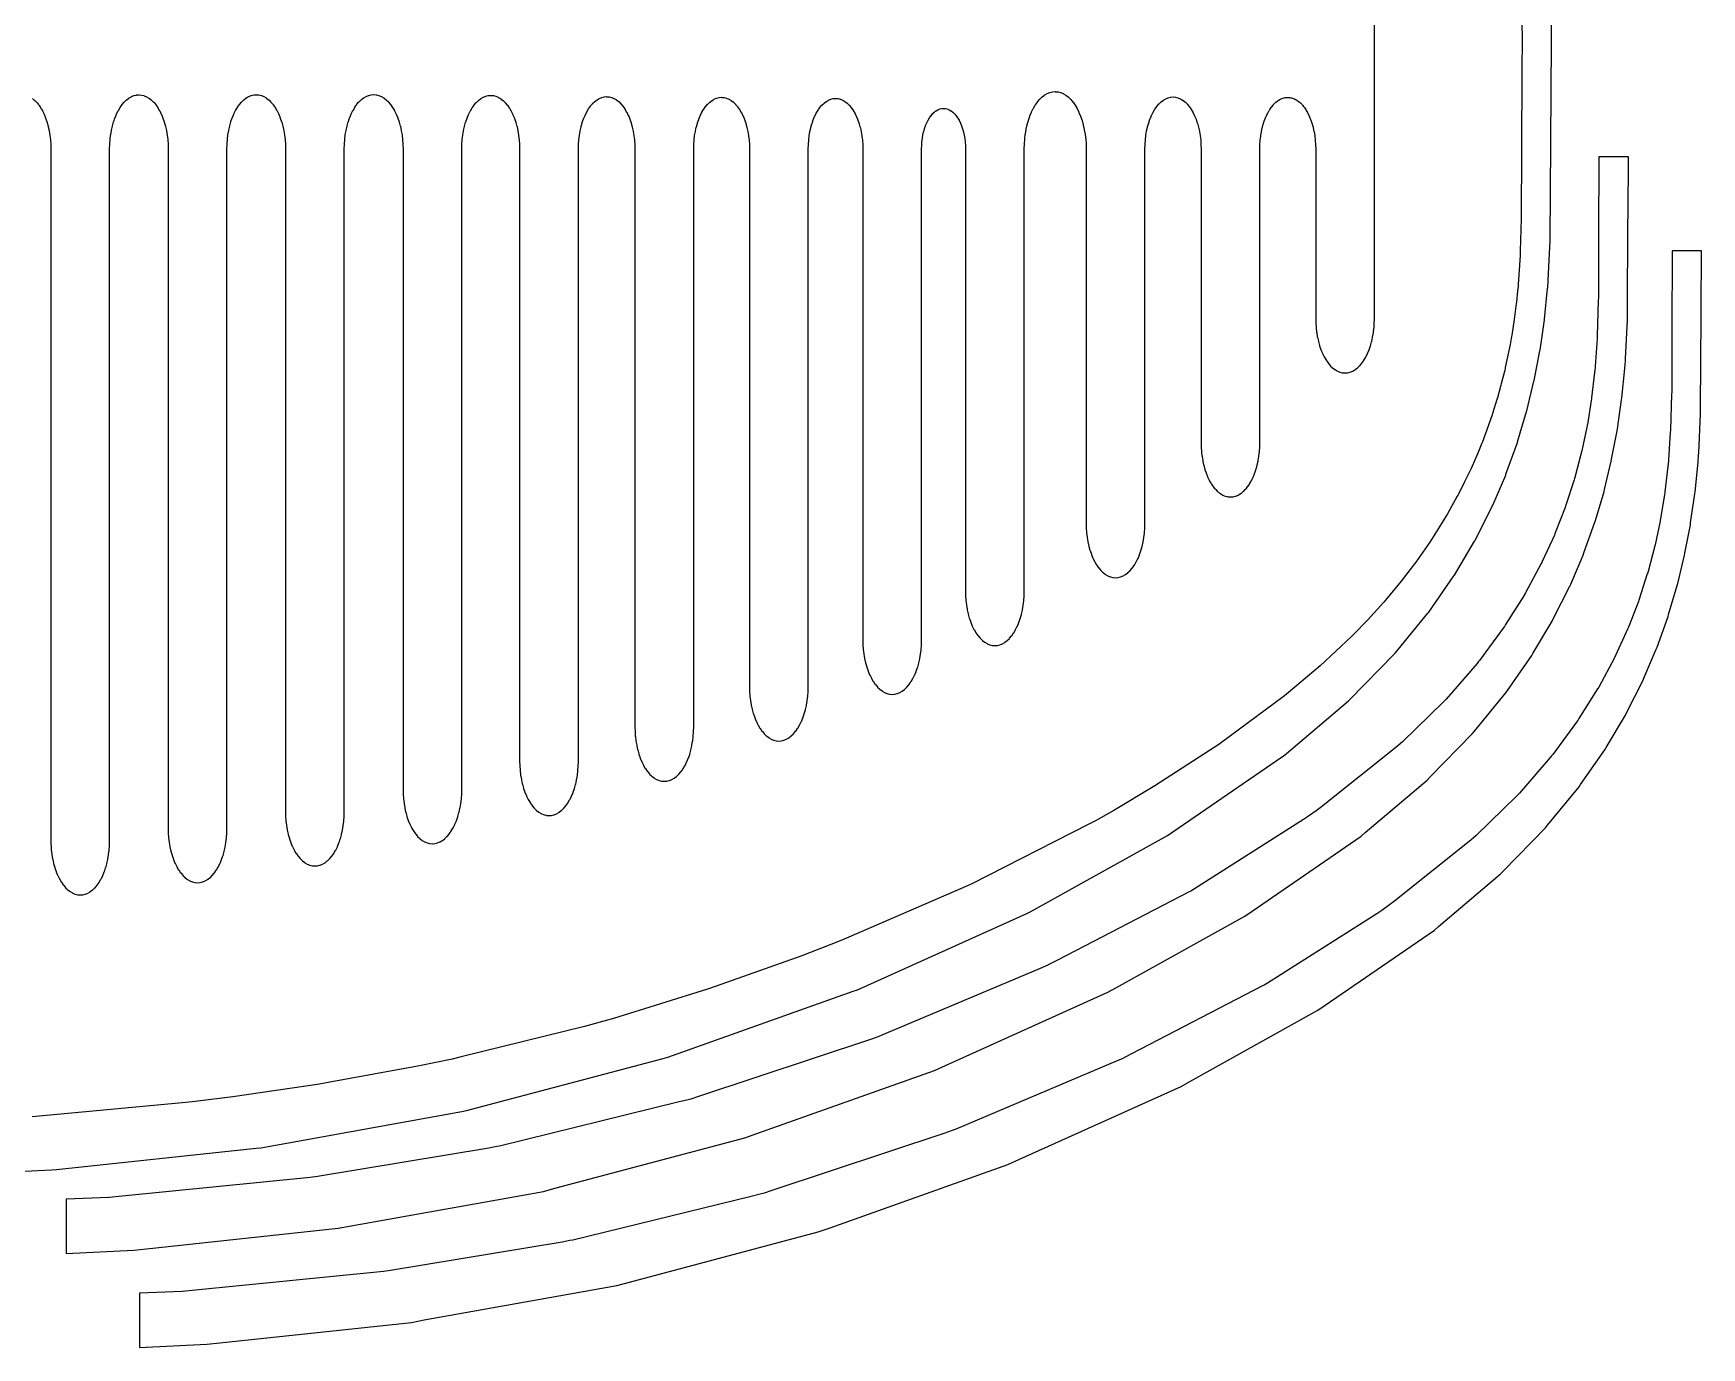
# Model space of a CAD drawing. Header units: millimetres. Extents: x -274 to 326, y -478 to 422.
# Drawn here: x -102 to 80.2, y -125.1 to 18.4 of the extents above; entities that cross this region are included whole.
import ezdxf

# ---------------------------------------------------------------- set-up
doc = ezdxf.new("R2010")
doc.units = ezdxf.units.MM
doc.layers.add('Default', color=7, linetype='Continuous')
doc.layers.add('Layer 01', color=12, linetype='Continuous', true_color=0xc80000)

msp = doc.modelspace()

# ---------------------------------------------------------------- linework, layer by layer
at = {"layer": 'Default'}
for points in [[(-98.37, -114.83), (-91, -114.45), (-89.59, -114.3), (-68.68, -112.07), (-67.27, -111.82), (-46.25, -108.04), (-44.86, -107.67), (-24.25, -102.2), (-22.94, -101.74), (-3.54, -94.84), (-2.34, -94.3), (15.39, -86.31), (16.34, -85.78), (30.34, -78), (31.14, -77.45), (43.05, -69.26), (43.51, -68.87), (50.25, -63.15), (50.56, -62.83), (55.18, -58.09), (55.42, -57.81), (58.86, -53.62), (59.03, -53.36), (61.68, -49.56), (61.82, -49.32), (63.92, -45.79), (64.04, -45.54), (65.85, -41.96), (65.94, -41.75), (67.29, -38.58), (67.38, -38.35), (68.58, -35.01), (68.64, -34.8), (69.58, -31.64), (69.63, -31.43), (70.37, -28.34), (70.41, -28.13), (71.01, -25.01), (71.04, -24.8), (71.5, -21.64), (71.52, -21.42), (71.85, -18.2), (71.85, -18.15), (71.91, -17.42), (71.92, -17.14), (72.13, -12.93), (72.13, -12.25), (72.2, -2.26), (72.21, -1.56), (72.24, 4.88), (69.03, 4.88), (69.03, 4.73), (68.99, -3.58), (68.99, -4.14), (68.97, -10.49), (68.97, -10.51), (68.96, -10.8), (68.84, -14.66), (68.84, -14.69), (68.82, -14.96), (68.57, -18.51), (68.56, -18.55), (68.55, -18.65), (68.23, -21.42), (68.21, -21.57), (68.19, -21.71), (67.76, -24.34), (67.74, -24.41), (67.73, -24.48), (67.7, -24.62), (67.16, -27.19), (67.16, -27.2), (67.13, -27.32), (66.39, -30.11), (66.36, -30.22), (66.36, -30.24), (66.31, -30.37), (65.42, -33.13), (65.39, -33.22), (65.34, -33.38), (64.26, -36.17), (64.22, -36.26), (64.16, -36.4), (62.84, -39.29), (62.78, -39.4), (62.72, -39.52), (61, -42.72), (60.91, -42.88), (60.88, -42.93), (58.83, -46.18), (58.71, -46.37), (58.58, -46.56), (55.98, -50.09), (55.85, -50.25), (55.71, -50.42), (52.34, -54.3), (52.19, -54.46), (52.06, -54.6), (47.62, -58.92), (47.33, -59.19), (47.04, -59.44), (38.74, -66.06), (38.15, -66.5), (37.31, -67.1), (36.76, -67.46), (24.84, -75.03), (24.46, -75.26), (24.29, -75.35), (9.96, -82.78), (8.88, -83.33), (8.85, -83.34), (7.73, -83.83), (-9.28, -91), (-9.62, -91.13), (-10.41, -91.41), (-29.3, -97.7), (-30.16, -97.96), (-30.43, -98.04), (-31.57, -98.32), (-51.06, -103.09), (-51.36, -103.15), (-52.2, -103.31), (-70.94, -106.4), (-71.73, -106.51), (-72.08, -106.56), (-92.27, -108.57), (-93.68, -108.71), (-93.71, -108.71), (-98.37, -108.9)], [(-90.37, -125.1), (-83, -124.72), (-81.59, -124.57), (-60.68, -122.34), (-59.27, -122.08), (-38.25, -118.3), (-36.86, -117.94), (-16.25, -112.47), (-14.94, -112.01), (4.46, -105.11), (5.66, -104.57), (23.39, -96.58), (24.34, -96.05), (38.34, -88.27), (39.14, -87.72), (51.05, -79.53), (51.51, -79.14), (58.25, -73.42), (58.56, -73.1), (63.18, -68.36), (63.42, -68.08), (66.86, -63.88), (67.03, -63.63), (69.68, -59.83), (69.82, -59.59), (71.92, -56.05), (72.04, -55.81), (73.85, -52.23), (73.94, -52.01), (75.29, -48.84), (75.38, -48.62), (76.58, -45.28), (76.64, -45.07), (77.58, -41.91), (77.63, -41.7), (78.37, -38.6), (78.41, -38.39), (79.01, -35.28), (79.04, -35.07), (79.5, -31.91), (79.52, -31.69), (79.85, -28.46), (79.85, -28.42), (79.91, -27.69), (79.92, -27.41), (80.13, -23.19), (80.13, -22.52), (80.2, -12.53), (80.21, -11.83), (80.24, -5.38), (77.03, -5.38), (77.03, -5.54), (76.99, -13.85), (76.99, -14.4), (76.97, -20.76), (76.97, -20.78), (76.96, -21.07), (76.84, -24.93), (76.84, -24.95), (76.82, -25.22), (76.57, -28.77), (76.56, -28.81), (76.55, -28.92), (76.23, -31.69), (76.21, -31.83), (76.19, -31.98), (75.76, -34.61), (75.74, -34.68), (75.73, -34.75), (75.7, -34.89), (75.16, -37.45), (75.16, -37.46), (75.13, -37.59), (74.39, -40.37), (74.36, -40.49), (74.36, -40.51), (74.31, -40.64), (73.42, -43.39), (73.39, -43.49), (73.34, -43.64), (72.26, -46.44), (72.22, -46.53), (72.16, -46.67), (70.84, -49.56), (70.78, -49.67), (70.72, -49.79), (69, -52.99), (68.91, -53.15), (68.88, -53.2), (66.83, -56.44), (66.71, -56.64), (66.58, -56.83), (63.98, -60.35), (63.85, -60.51), (63.71, -60.69), (60.34, -64.57), (60.19, -64.73), (60.06, -64.87), (55.62, -69.19), (55.33, -69.46), (55.04, -69.7), (46.74, -76.33), (46.15, -76.77), (45.31, -77.37), (44.76, -77.73), (32.84, -85.3), (32.46, -85.52), (32.29, -85.62), (17.96, -93.04), (16.88, -93.6), (16.85, -93.61), (15.73, -94.09), (-1.28, -101.27), (-1.62, -101.4), (-2.41, -101.68), (-21.3, -107.96), (-22.16, -108.23), (-22.43, -108.31), (-23.57, -108.59), (-43.06, -113.36), (-43.36, -113.42), (-44.2, -113.57), (-62.94, -116.66), (-63.73, -116.78), (-64.08, -116.82), (-84.27, -118.84), (-85.68, -118.97), (-85.71, -118.97), (-90.37, -119.17)]]:
    msp.add_lwpolyline(points, close=True, dxfattribs=at)
at = {"layer": 'Layer 01'}
for points in [[(-102.05, 11.24), (-101.9, 11.12), (-101.81, 11.04), (-101.8, 11.03), (-101.65, 10.88), (-101.58, 10.8), (-101.56, 10.78), (-101.41, 10.6), (-101.35, 10.52), (-101.34, 10.5), (-101.19, 10.29), (-101.14, 10.2), (-101.13, 10.18), (-100.98, 9.94), (-100.97, 9.92), (-100.93, 9.83), (-100.8, 9.56), (-100.79, 9.53), (-100.75, 9.45), (-100.63, 9.15), (-100.62, 9.12), (-100.59, 9.04), (-100.48, 8.71), (-100.47, 8.68), (-100.45, 8.61), (-100.35, 8.25), (-100.34, 8.22), (-100.33, 8.16), (-100.24, 7.77), (-100.24, 7.74), (-100.23, 7.69), (-100.16, 7.28), (-100.15, 7.25), (-100.15, 7.21), (-100.1, 6.77), (-100.09, 6.74), (-100.09, 6.72), (-100.06, 6.26), (-100.06, 6.23), (-100.06, 6.22), (-100.05, 5.74), (-100.05, 1.42), (-100.05, -69.74), (-100.04, -70.23), (-100.03, -70.26), (-100, -70.74), (-100, -70.77), (-99.94, -71.25), (-99.94, -71.28), (-99.86, -71.74), (-99.85, -71.77), (-99.75, -72.22), (-99.75, -72.25), (-99.62, -72.68), (-99.62, -72.71), (-99.47, -73.12), (-99.47, -73.15), (-99.31, -73.54), (-99.3, -73.56), (-99.12, -73.92), (-99.11, -73.94), (-98.91, -74.27), (-98.9, -74.29), (-98.69, -74.59), (-98.68, -74.61), (-98.46, -74.87), (-98.44, -74.89), (-98.21, -75.11), (-98.19, -75.13), (-97.95, -75.31), (-97.93, -75.32), (-97.68, -75.47), (-97.67, -75.48), (-97.41, -75.59), (-97.39, -75.59), (-97.13, -75.66), (-97.12, -75.66), (-96.85, -75.68), (-96.84, -75.68), (-96.57, -75.66), (-96.56, -75.66), (-96.3, -75.6), (-96.28, -75.59), (-96.02, -75.49), (-96.01, -75.48), (-95.75, -75.33), (-95.74, -75.32), (-95.5, -75.14), (-95.48, -75.13), (-95.25, -74.9), (-95.23, -74.89), (-95.01, -74.62), (-95, -74.61), (-94.79, -74.31), (-94.77, -74.29), (-94.58, -73.96), (-94.57, -73.94), (-94.39, -73.58), (-94.38, -73.56), (-94.22, -73.17), (-94.21, -73.15), (-94.07, -72.74), (-94.06, -72.71), (-93.94, -72.28), (-93.93, -72.25), (-93.83, -71.8), (-93.82, -71.77), (-93.74, -71.31), (-93.74, -71.28), (-93.68, -70.8), (-93.68, -70.77), (-93.64, -70.29), (-93.64, -70.26), (-93.63, -69.77), (-93.63, -69.74), (-93.63, -65.41), (-93.63, 5.74), (-93.63, 5.77), (-93.61, 6.26), (-93.61, 6.29), (-93.58, 6.77), (-93.58, 6.8), (-93.52, 7.27), (-93.51, 7.3), (-93.43, 7.77), (-93.43, 7.79), (-93.33, 8.24), (-93.32, 8.27), (-93.2, 8.7), (-93.19, 8.72), (-93.05, 9.13), (-93.04, 9.16), (-92.88, 9.54), (-92.87, 9.57), (-92.69, 9.92), (-92.68, 9.94), (-92.49, 10.27), (-92.47, 10.29), (-92.27, 10.59), (-92.25, 10.6), (-92.03, 10.86), (-92.02, 10.88), (-91.78, 11.1), (-91.77, 11.11), (-91.53, 11.3), (-91.51, 11.31), (-91.26, 11.45), (-91.24, 11.46), (-90.99, 11.57), (-90.97, 11.57), (-90.71, 11.63), (-90.7, 11.64), (-90.43, 11.66), (-90.42, 11.66), (-90.16, 11.63), (-90.14, 11.63), (-89.88, 11.57), (-89.86, 11.56), (-89.61, 11.45), (-89.59, 11.45), (-89.34, 11.3), (-89.33, 11.29), (-89.08, 11.1), (-89.07, 11.09), (-88.84, 10.86), (-88.82, 10.85), (-88.6, 10.59), (-88.59, 10.57), (-88.38, 10.27), (-88.37, 10.25), (-88.18, 9.92), (-88.16, 9.9), (-87.99, 9.54), (-87.98, 9.52), (-87.82, 9.13), (-87.81, 9.11), (-87.67, 8.7), (-87.66, 8.67), (-87.54, 8.24), (-87.53, 8.21), (-87.43, 7.77), (-87.43, 7.74), (-87.35, 7.27), (-87.35, 7.24), (-87.29, 6.77), (-87.29, 6.74), (-87.25, 6.26), (-87.25, 6.23), (-87.24, 5.74), (-87.24, 1.49), (-87.24, -68.41), (-87.23, -68.9), (-87.23, -68.93), (-87.19, -69.41), (-87.19, -69.44), (-87.13, -69.92), (-87.13, -69.95), (-87.05, -70.41), (-87.05, -70.44), (-86.95, -70.89), (-86.94, -70.92), (-86.82, -71.35), (-86.81, -71.38), (-86.67, -71.79), (-86.66, -71.82), (-86.5, -72.21), (-86.49, -72.23), (-86.31, -72.59), (-86.3, -72.61), (-86.11, -72.94), (-86.09, -72.96), (-85.88, -73.26), (-85.87, -73.28), (-85.65, -73.54), (-85.63, -73.56), (-85.4, -73.78), (-85.39, -73.8), (-85.14, -73.98), (-85.13, -73.99), (-84.88, -74.14), (-84.86, -74.15), (-84.6, -74.26), (-84.59, -74.26), (-84.33, -74.33), (-84.31, -74.33), (-84.05, -74.35), (-84.03, -74.35), (-83.77, -74.33), (-83.75, -74.33), (-83.49, -74.27), (-83.47, -74.26), (-83.21, -74.16), (-83.2, -74.15), (-82.95, -74), (-82.93, -73.99), (-82.69, -73.81), (-82.67, -73.8), (-82.44, -73.57), (-82.43, -73.56), (-82.2, -73.29), (-82.19, -73.28), (-81.98, -72.98), (-81.97, -72.96), (-81.77, -72.63), (-81.76, -72.61), (-81.58, -72.25), (-81.57, -72.23), (-81.41, -71.84), (-81.4, -71.82), (-81.26, -71.41), (-81.25, -71.38), (-81.13, -70.95), (-81.12, -70.92), (-81.02, -70.47), (-81.01, -70.44), (-80.93, -69.98), (-80.93, -69.95), (-80.87, -69.47), (-80.87, -69.44), (-80.83, -68.96), (-80.83, -68.93), (-80.82, -68.44), (-80.82, -68.41), (-80.82, -64.16), (-80.82, 5.74), (-80.82, 5.77), (-80.81, 6.26), (-80.81, 6.29), (-80.77, 6.77), (-80.77, 6.8), (-80.71, 7.28), (-80.71, 7.3), (-80.63, 7.77), (-80.62, 7.8), (-80.52, 8.25), (-80.51, 8.27), (-80.39, 8.71), (-80.38, 8.73), (-80.24, 9.14), (-80.23, 9.17), (-80.07, 9.55), (-80.06, 9.57), (-79.88, 9.93), (-79.87, 9.95), (-79.68, 10.28), (-79.66, 10.3), (-79.46, 10.6), (-79.44, 10.61), (-79.22, 10.87), (-79.21, 10.89), (-78.97, 11.11), (-78.96, 11.12), (-78.71, 11.31), (-78.7, 11.32), (-78.45, 11.47), (-78.43, 11.47), (-78.18, 11.58), (-78.16, 11.58), (-77.9, 11.65), (-77.88, 11.65), (-77.62, 11.67), (-77.6, 11.67), (-77.34, 11.65), (-77.33, 11.64), (-77.06, 11.58), (-77.05, 11.57), (-76.79, 11.47), (-76.78, 11.46), (-76.53, 11.31), (-76.51, 11.3), (-76.27, 11.11), (-76.25, 11.1), (-76.02, 10.87), (-76.01, 10.86), (-75.78, 10.6), (-75.77, 10.58), (-75.56, 10.28), (-75.55, 10.26), (-75.36, 9.93), (-75.35, 9.91), (-75.17, 9.55), (-75.16, 9.53), (-75, 9.14), (-74.99, 9.12), (-74.85, 8.71), (-74.84, 8.68), (-74.72, 8.25), (-74.71, 8.22), (-74.61, 7.77), (-74.61, 7.74), (-74.53, 7.28), (-74.53, 7.25), (-74.47, 6.77), (-74.47, 6.74), (-74.43, 6.26), (-74.43, 6.23), (-74.42, 5.74), (-74.42, 1.6), (-74.42, -66.57), (-74.41, -67.06), (-74.41, -67.09), (-74.37, -67.58), (-74.37, -67.61), (-74.31, -68.08), (-74.31, -68.11), (-74.23, -68.58), (-74.23, -68.61), (-74.13, -69.06), (-74.12, -69.09), (-74, -69.52), (-73.99, -69.55), (-73.85, -69.96), (-73.84, -69.98), (-73.68, -70.37), (-73.67, -70.39), (-73.49, -70.76), (-73.48, -70.78), (-73.28, -71.11), (-73.27, -71.13), (-73.06, -71.43), (-73.05, -71.44), (-72.83, -71.71), (-72.81, -71.72), (-72.58, -71.95), (-72.57, -71.96), (-72.32, -72.15), (-72.31, -72.16), (-72.06, -72.31), (-72.04, -72.32), (-71.78, -72.42), (-71.77, -72.43), (-71.51, -72.49), (-71.49, -72.5), (-71.23, -72.52), (-71.21, -72.52), (-70.95, -72.5), (-70.93, -72.5), (-70.67, -72.43), (-70.65, -72.43), (-70.39, -72.32), (-70.38, -72.32), (-70.13, -72.17), (-70.11, -72.16), (-69.87, -71.97), (-69.85, -71.96), (-69.62, -71.74), (-69.6, -71.72), (-69.38, -71.46), (-69.37, -71.44), (-69.16, -71.15), (-69.15, -71.13), (-68.95, -70.8), (-68.94, -70.78), (-68.76, -70.42), (-68.75, -70.39), (-68.59, -70.01), (-68.58, -69.98), (-68.44, -69.57), (-68.43, -69.55), (-68.31, -69.11), (-68.3, -69.09), (-68.2, -68.63), (-68.19, -68.61), (-68.11, -68.14), (-68.11, -68.11), (-68.05, -67.64), (-68.05, -67.61), (-68.01, -67.12), (-68.01, -67.09), (-68, -66.6), (-68, -66.57), (-68, -62.43), (-68, 5.74), (-68, 5.77), (-67.99, 6.26), (-67.99, 6.29), (-67.95, 6.77), (-67.95, 6.8), (-67.89, 7.28), (-67.89, 7.31), (-67.81, 7.77), (-67.8, 7.8), (-67.7, 8.25), (-67.69, 8.28), (-67.57, 8.71), (-67.56, 8.73), (-67.42, 9.15), (-67.41, 9.17), (-67.25, 9.56), (-67.24, 9.58), (-67.06, 9.94), (-67.05, 9.96), (-66.86, 10.29), (-66.84, 10.31), (-66.63, 10.6), (-66.62, 10.62), (-66.4, 10.88), (-66.38, 10.9), (-66.15, 11.12), (-66.13, 11.13), (-65.89, 11.32), (-65.88, 11.33), (-65.62, 11.48), (-65.61, 11.48), (-65.35, 11.59), (-65.34, 11.59), (-65.07, 11.65), (-65.06, 11.66), (-64.8, 11.68), (-64.78, 11.68), (-64.52, 11.65), (-64.5, 11.65), (-64.24, 11.59), (-64.22, 11.58), (-63.97, 11.48), (-63.95, 11.47), (-63.7, 11.32), (-63.68, 11.31), (-63.44, 11.12), (-63.43, 11.11), (-63.19, 10.88), (-63.18, 10.87), (-62.96, 10.6), (-62.94, 10.59), (-62.73, 10.29), (-62.72, 10.27), (-62.53, 9.94), (-62.52, 9.92), (-62.34, 9.56), (-62.33, 9.53), (-62.17, 9.15), (-62.16, 9.12), (-62.02, 8.71), (-62.01, 8.68), (-61.89, 8.25), (-61.88, 8.22), (-61.78, 7.77), (-61.78, 7.74), (-61.7, 7.28), (-61.7, 7.25), (-61.64, 6.77), (-61.64, 6.74), (-61.6, 6.26), (-61.6, 6.23), (-61.59, 5.74), (-61.59, 1.74), (-61.59, -64.15), (-61.58, -64.64), (-61.58, -64.67), (-61.54, -65.15), (-61.54, -65.18), (-61.48, -65.66), (-61.48, -65.69), (-61.4, -66.16), (-61.4, -66.18), (-61.3, -66.64), (-61.29, -66.66), (-61.17, -67.1), (-61.16, -67.12), (-61.02, -67.54), (-61.01, -67.56), (-60.85, -67.95), (-60.84, -67.97), (-60.66, -68.33), (-60.65, -68.35), (-60.46, -68.68), (-60.44, -68.7), (-60.23, -69), (-60.22, -69.02), (-60, -69.28), (-59.99, -69.3), (-59.75, -69.52), (-59.74, -69.54), (-59.49, -69.73), (-59.48, -69.74), (-59.23, -69.88), (-59.21, -69.89), (-58.95, -70), (-58.94, -70.01), (-58.68, -70.07), (-58.66, -70.07), (-58.4, -70.09), (-58.38, -70.1), (-58.12, -70.07), (-58.1, -70.07), (-57.84, -70.01), (-57.82, -70.01), (-57.57, -69.9), (-57.55, -69.89), (-57.3, -69.75), (-57.28, -69.74), (-57.04, -69.55), (-57.02, -69.54), (-56.79, -69.31), (-56.78, -69.3), (-56.55, -69.04), (-56.54, -69.02), (-56.33, -68.72), (-56.32, -68.7), (-56.12, -68.37), (-56.11, -68.35), (-55.93, -67.99), (-55.92, -67.97), (-55.76, -67.58), (-55.75, -67.56), (-55.61, -67.15), (-55.6, -67.12), (-55.48, -66.69), (-55.47, -66.66), (-55.37, -66.21), (-55.36, -66.18), (-55.28, -65.72), (-55.28, -65.69), (-55.22, -65.21), (-55.22, -65.18), (-55.18, -64.7), (-55.18, -64.67), (-55.17, -64.18), (-55.17, -64.15), (-55.17, -60.15), (-55.17, 5.74), (-55.17, 5.77), (-55.16, 6.25), (-55.16, 6.28), (-55.12, 6.76), (-55.12, 6.79), (-55.06, 7.26), (-55.06, 7.28), (-54.98, 7.74), (-54.97, 7.77), (-54.87, 8.21), (-54.87, 8.24), (-54.75, 8.67), (-54.74, 8.69), (-54.6, 9.1), (-54.59, 9.12), (-54.43, 9.5), (-54.42, 9.52), (-54.25, 9.88), (-54.23, 9.9), (-54.04, 10.22), (-54.03, 10.24), (-53.82, 10.53), (-53.81, 10.55), (-53.59, 10.81), (-53.58, 10.82), (-53.35, 11.04), (-53.33, 11.05), (-53.09, 11.24), (-53.08, 11.25), (-52.83, 11.39), (-52.81, 11.4), (-52.56, 11.5), (-52.54, 11.51), (-52.29, 11.57), (-52.27, 11.57), (-52.01, 11.59), (-52, 11.59), (-51.74, 11.57), (-51.72, 11.57), (-51.46, 11.5), (-51.45, 11.5), (-51.19, 11.39), (-51.18, 11.38), (-50.93, 11.24), (-50.92, 11.23), (-50.68, 11.04), (-50.66, 11.03), (-50.43, 10.81), (-50.42, 10.79), (-50.2, 10.53), (-50.19, 10.52), (-49.98, 10.22), (-49.97, 10.2), (-49.78, 9.88), (-49.77, 9.86), (-49.59, 9.5), (-49.58, 9.48), (-49.42, 9.1), (-49.42, 9.07), (-49.28, 8.67), (-49.27, 8.64), (-49.15, 8.21), (-49.14, 8.19), (-49.04, 7.74), (-49.04, 7.71), (-48.96, 7.26), (-48.96, 7.23), (-48.9, 6.76), (-48.9, 6.73), (-48.87, 6.25), (-48.86, 6.22), (-48.85, 5.74), (-48.85, 1.91), (-48.85, -61.07), (-48.84, -61.56), (-48.84, -61.59), (-48.81, -62.08), (-48.8, -62.11), (-48.75, -62.58), (-48.74, -62.61), (-48.66, -63.08), (-48.66, -63.11), (-48.56, -63.56), (-48.55, -63.59), (-48.43, -64.02), (-48.42, -64.05), (-48.28, -64.46), (-48.27, -64.48), (-48.11, -64.87), (-48.1, -64.9), (-47.92, -65.26), (-47.91, -65.28), (-47.72, -65.61), (-47.71, -65.63), (-47.5, -65.93), (-47.48, -65.94), (-47.26, -66.21), (-47.25, -66.22), (-47.01, -66.45), (-47, -66.46), (-46.76, -66.65), (-46.74, -66.66), (-46.49, -66.81), (-46.47, -66.82), (-46.22, -66.92), (-46.2, -66.93), (-45.94, -66.99), (-45.92, -67), (-45.66, -67.02), (-45.64, -67.02), (-45.38, -67), (-45.36, -67), (-45.1, -66.93), (-45.09, -66.93), (-44.83, -66.82), (-44.81, -66.82), (-44.56, -66.67), (-44.55, -66.66), (-44.3, -66.47), (-44.29, -66.46), (-44.05, -66.24), (-44.04, -66.22), (-43.82, -65.96), (-43.8, -65.94), (-43.59, -65.65), (-43.58, -65.63), (-43.39, -65.3), (-43.37, -65.28), (-43.2, -64.92), (-43.18, -64.9), (-43.02, -64.51), (-43.01, -64.48), (-42.87, -64.07), (-42.86, -64.05), (-42.74, -63.61), (-42.73, -63.59), (-42.63, -63.14), (-42.63, -63.11), (-42.55, -62.64), (-42.54, -62.61), (-42.49, -62.14), (-42.48, -62.11), (-42.45, -61.62), (-42.45, -61.59), (-42.43, -61.1), (-42.43, -61.07), (-42.43, -57.25), (-42.43, 5.74), (-42.43, 5.77), (-42.42, 6.24), (-42.42, 6.27), (-42.39, 6.73), (-42.38, 6.76), (-42.33, 7.22), (-42.32, 7.25), (-42.25, 7.7), (-42.24, 7.72), (-42.14, 8.16), (-42.14, 8.18), (-42.02, 8.6), (-42.01, 8.62), (-41.88, 9.02), (-41.87, 9.04), (-41.71, 9.41), (-41.7, 9.44), (-41.53, 9.78), (-41.52, 9.8), (-41.33, 10.12), (-41.32, 10.14), (-41.12, 10.42), (-41.11, 10.44), (-40.89, 10.69), (-40.88, 10.7), (-40.65, 10.92), (-40.64, 10.93), (-40.4, 11.11), (-40.39, 11.12), (-40.15, 11.26), (-40.13, 11.27), (-39.88, 11.37), (-39.87, 11.37), (-39.62, 11.43), (-39.6, 11.43), (-39.35, 11.46), (-39.33, 11.45), (-39.08, 11.43), (-39.06, 11.43), (-38.81, 11.37), (-38.8, 11.36), (-38.55, 11.26), (-38.54, 11.25), (-38.29, 11.11), (-38.28, 11.1), (-38.04, 10.92), (-38.03, 10.91), (-37.81, 10.69), (-37.79, 10.67), (-37.58, 10.42), (-37.57, 10.4), (-37.37, 10.12), (-37.35, 10.1), (-37.17, 9.78), (-37.16, 9.76), (-36.99, 9.41), (-36.98, 9.39), (-36.82, 9.02), (-36.81, 9), (-36.68, 8.6), (-36.67, 8.57), (-36.55, 8.16), (-36.55, 8.13), (-36.45, 7.7), (-36.45, 7.67), (-36.37, 7.22), (-36.37, 7.19), (-36.31, 6.73), (-36.31, 6.71), (-36.28, 6.24), (-36.27, 6.21), (-36.26, 5.74), (-36.26, 2.13), (-36.26, -57.34), (-36.25, -57.83), (-36.25, -57.86), (-36.22, -58.34), (-36.21, -58.37), (-36.16, -58.85), (-36.15, -58.88), (-36.07, -59.35), (-36.07, -59.37), (-35.97, -59.83), (-35.96, -59.85), (-35.84, -60.29), (-35.83, -60.31), (-35.69, -60.72), (-35.68, -60.75), (-35.52, -61.14), (-35.51, -61.16), (-35.33, -61.52), (-35.32, -61.54), (-35.13, -61.87), (-35.12, -61.89), (-34.91, -62.19), (-34.89, -62.21), (-34.67, -62.47), (-34.66, -62.49), (-34.42, -62.71), (-34.41, -62.73), (-34.17, -62.91), (-34.15, -62.93), (-33.9, -63.07), (-33.88, -63.08), (-33.63, -63.19), (-33.61, -63.19), (-33.35, -63.26), (-33.33, -63.26), (-33.07, -63.28), (-33.05, -63.28), (-32.79, -63.26), (-32.77, -63.26), (-32.51, -63.2), (-32.5, -63.19), (-32.24, -63.09), (-32.22, -63.08), (-31.97, -62.93), (-31.96, -62.93), (-31.71, -62.74), (-31.7, -62.73), (-31.46, -62.5), (-31.45, -62.49), (-31.23, -62.23), (-31.21, -62.21), (-31, -61.91), (-30.99, -61.89), (-30.8, -61.56), (-30.78, -61.54), (-30.61, -61.18), (-30.6, -61.16), (-30.43, -60.77), (-30.42, -60.75), (-30.28, -60.34), (-30.27, -60.31), (-30.15, -59.88), (-30.14, -59.85), (-30.04, -59.4), (-30.04, -59.37), (-29.96, -58.91), (-29.95, -58.88), (-29.9, -58.4), (-29.89, -58.37), (-29.86, -57.89), (-29.86, -57.86), (-29.84, -57.37), (-29.84, -57.34), (-29.84, -53.73), (-29.84, 5.74), (-29.84, 5.77), (-29.83, 6.23), (-29.83, 6.26), (-29.8, 6.72), (-29.79, 6.75), (-29.74, 7.2), (-29.74, 7.23), (-29.66, 7.67), (-29.65, 7.7), (-29.56, 8.13), (-29.55, 8.15), (-29.44, 8.56), (-29.43, 8.59), (-29.29, 8.98), (-29.28, 9), (-29.13, 9.37), (-29.12, 9.39), (-28.95, 9.73), (-28.94, 9.75), (-28.76, 10.07), (-28.74, 10.08), (-28.54, 10.37), (-28.53, 10.38), (-28.32, 10.63), (-28.31, 10.64), (-28.08, 10.86), (-28.07, 10.87), (-27.84, 11.05), (-27.82, 11.05), (-27.59, 11.19), (-27.57, 11.2), (-27.33, 11.3), (-27.31, 11.3), (-27.06, 11.36), (-27.05, 11.37), (-26.8, 11.39), (-26.78, 11.38), (-26.53, 11.36), (-26.52, 11.36), (-26.27, 11.3), (-26.25, 11.29), (-26.01, 11.19), (-25.99, 11.19), (-25.75, 11.05), (-25.74, 11.03), (-25.51, 10.86), (-25.5, 10.84), (-25.27, 10.63), (-25.26, 10.61), (-25.05, 10.37), (-25.04, 10.35), (-24.84, 10.07), (-24.83, 10.05), (-24.64, 9.73), (-24.63, 9.71), (-24.46, 9.37), (-24.45, 9.35), (-24.3, 8.98), (-24.29, 8.96), (-24.16, 8.56), (-24.15, 8.54), (-24.03, 8.13), (-24.03, 8.1), (-23.93, 7.67), (-23.93, 7.65), (-23.85, 7.2), (-23.85, 7.18), (-23.8, 6.72), (-23.79, 6.69), (-23.76, 6.23), (-23.76, 6.21), (-23.75, 5.74), (-23.75, 2.38), (-23.75, -52.94), (-23.74, -53.42), (-23.74, -53.45), (-23.7, -53.94), (-23.7, -53.97), (-23.64, -54.45), (-23.64, -54.47), (-23.56, -54.94), (-23.56, -54.97), (-23.45, -55.42), (-23.45, -55.45), (-23.33, -55.88), (-23.32, -55.91), (-23.18, -56.32), (-23.17, -56.35), (-23.01, -56.73), (-23, -56.76), (-22.82, -57.12), (-22.81, -57.14), (-22.61, -57.47), (-22.6, -57.49), (-22.39, -57.79), (-22.38, -57.81), (-22.16, -58.07), (-22.14, -58.08), (-21.91, -58.31), (-21.9, -58.32), (-21.65, -58.51), (-21.64, -58.52), (-21.39, -58.67), (-21.37, -58.68), (-21.11, -58.78), (-21.1, -58.79), (-20.83, -58.85), (-20.82, -58.86), (-20.56, -58.88), (-20.54, -58.88), (-20.28, -58.86), (-20.26, -58.86), (-20, -58.79), (-19.98, -58.79), (-19.72, -58.68), (-19.71, -58.68), (-19.46, -58.53), (-19.44, -58.52), (-19.2, -58.33), (-19.18, -58.32), (-18.95, -58.1), (-18.93, -58.08), (-18.71, -57.82), (-18.7, -57.81), (-18.49, -57.51), (-18.48, -57.49), (-18.28, -57.16), (-18.27, -57.14), (-18.09, -56.78), (-18.08, -56.76), (-17.92, -56.37), (-17.91, -56.35), (-17.77, -55.93), (-17.76, -55.91), (-17.64, -55.47), (-17.63, -55.45), (-17.53, -55), (-17.52, -54.97), (-17.44, -54.5), (-17.44, -54.47), (-17.38, -54), (-17.38, -53.97), (-17.34, -53.48), (-17.34, -53.45), (-17.33, -52.97), (-17.33, -52.94), (-17.33, -49.57), (-17.33, 5.74), (-17.33, 5.77), (-17.32, 6.22), (-17.32, 6.25), (-17.28, 6.7), (-17.28, 6.73), (-17.23, 7.17), (-17.22, 7.2), (-17.15, 7.63), (-17.14, 7.66), (-17.05, 8.07), (-17.04, 8.1), (-16.93, 8.5), (-16.92, 8.52), (-16.79, 8.91), (-16.78, 8.93), (-16.63, 9.29), (-16.62, 9.31), (-16.46, 9.64), (-16.45, 9.66), (-16.26, 9.97), (-16.25, 9.99), (-16.06, 10.26), (-16.05, 10.28), (-15.84, 10.52), (-15.83, 10.53), (-15.61, 10.74), (-15.6, 10.75), (-15.37, 10.93), (-15.35, 10.94), (-15.12, 11.07), (-15.11, 11.08), (-14.87, 11.18), (-14.85, 11.18), (-14.61, 11.24), (-14.59, 11.24), (-14.35, 11.26), (-14.33, 11.26), (-14.09, 11.24), (-14.07, 11.24), (-13.83, 11.18), (-13.82, 11.17), (-13.58, 11.07), (-13.56, 11.06), (-13.33, 10.93), (-13.32, 10.92), (-13.09, 10.74), (-13.08, 10.73), (-12.86, 10.52), (-12.85, 10.51), (-12.64, 10.26), (-12.63, 10.25), (-12.43, 9.97), (-12.42, 9.95), (-12.24, 9.64), (-12.23, 9.62), (-12.07, 9.29), (-12.06, 9.27), (-11.91, 8.91), (-11.9, 8.88), (-11.77, 8.5), (-11.76, 8.48), (-11.65, 8.07), (-11.64, 8.05), (-11.55, 7.63), (-11.54, 7.6), (-11.47, 7.17), (-11.47, 7.14), (-11.41, 6.7), (-11.41, 6.67), (-11.38, 6.22), (-11.38, 6.2), (-11.37, 5.74), (-11.37, 2.67), (-11.37, -47.85), (-11.36, -48.34), (-11.36, -48.37), (-11.32, -48.85), (-11.32, -48.88), (-11.26, -49.36), (-11.26, -49.39), (-11.18, -49.85), (-11.18, -49.88), (-11.07, -50.33), (-11.07, -50.36), (-10.95, -50.79), (-10.94, -50.82), (-10.8, -51.23), (-10.79, -51.26), (-10.63, -51.64), (-10.62, -51.67), (-10.44, -52.03), (-10.43, -52.05), (-10.23, -52.38), (-10.22, -52.4), (-10.01, -52.7), (-10, -52.72), (-9.78, -52.98), (-9.76, -53), (-9.53, -53.22), (-9.52, -53.23), (-9.27, -53.42), (-9.26, -53.43), (-9.01, -53.58), (-8.99, -53.59), (-8.73, -53.69), (-8.72, -53.7), (-8.46, -53.77), (-8.44, -53.77), (-8.18, -53.79), (-8.16, -53.79), (-7.9, -53.77), (-7.88, -53.77), (-7.62, -53.71), (-7.6, -53.7), (-7.34, -53.6), (-7.33, -53.59), (-7.08, -53.44), (-7.06, -53.43), (-6.82, -53.25), (-6.8, -53.23), (-6.57, -53.01), (-6.55, -53), (-6.33, -52.73), (-6.32, -52.72), (-6.11, -52.42), (-6.1, -52.4), (-5.9, -52.07), (-5.89, -52.05), (-5.71, -51.69), (-5.7, -51.67), (-5.54, -51.28), (-5.53, -51.26), (-5.39, -50.84), (-5.38, -50.82), (-5.26, -50.39), (-5.25, -50.36), (-5.15, -49.91), (-5.14, -49.88), (-5.06, -49.41), (-5.06, -49.39), (-5, -48.91), (-5, -48.88), (-4.96, -48.4), (-4.96, -48.37), (-4.95, -47.88), (-4.95, -47.85), (-4.95, -44.78), (-4.95, 5.74), (-4.95, 5.76), (-4.94, 6.13), (-4.94, 6.15), (-4.91, 6.51), (-4.91, 6.53), (-4.87, 6.89), (-4.86, 6.91), (-4.81, 7.26), (-4.8, 7.28), (-4.73, 7.62), (-4.72, 7.63), (-4.63, 7.96), (-4.62, 7.98), (-4.52, 8.28), (-4.51, 8.3), (-4.39, 8.59), (-4.38, 8.61), (-4.25, 8.88), (-4.24, 8.89), (-4.09, 9.14), (-4.09, 9.15), (-3.93, 9.37), (-3.92, 9.38), (-3.75, 9.58), (-3.74, 9.59), (-3.57, 9.76), (-3.56, 9.77), (-3.38, 9.91), (-3.36, 9.91), (-3.18, 10.02), (-3.16, 10.03), (-2.97, 10.11), (-2.96, 10.11), (-2.77, 10.16), (-2.75, 10.16), (-2.56, 10.17), (-2.54, 10.17), (-2.35, 10.16), (-2.34, 10.15), (-2.14, 10.11), (-2.13, 10.1), (-1.94, 10.02), (-1.93, 10.02), (-1.74, 9.91), (-1.73, 9.9), (-1.55, 9.76), (-1.53, 9.75), (-1.36, 9.58), (-1.35, 9.57), (-1.18, 9.37), (-1.17, 9.36), (-1.02, 9.14), (-1.01, 9.12), (-0.86, 8.88), (-0.86, 8.86), (-0.72, 8.59), (-0.72, 8.57), (-0.6, 8.28), (-0.59, 8.27), (-0.48, 7.96), (-0.48, 7.94), (-0.39, 7.62), (-0.38, 7.59), (-0.31, 7.26), (-0.3, 7.24), (-0.24, 6.89), (-0.24, 6.87), (-0.2, 6.51), (-0.2, 6.49), (-0.17, 6.13), (-0.17, 6.11), (-0.16, 5.74), (-0.16, 2.98), (-0.16, -42.52), (-0.15, -43.01), (-0.15, -43.04), (-0.12, -43.52), (-0.11, -43.55), (-0.06, -44.03), (-0.05, -44.06), (0.03, -44.52), (0.03, -44.55), (0.13, -45), (0.14, -45.03), (0.26, -45.46), (0.27, -45.49), (0.41, -45.9), (0.42, -45.93), (0.58, -46.32), (0.59, -46.34), (0.77, -46.7), (0.78, -46.72), (0.97, -47.05), (0.98, -47.07), (1.19, -47.37), (1.21, -47.39), (1.43, -47.65), (1.44, -47.67), (1.68, -47.89), (1.69, -47.91), (1.93, -48.09), (1.95, -48.1), (2.2, -48.25), (2.22, -48.26), (2.47, -48.37), (2.49, -48.37), (2.75, -48.44), (2.77, -48.44), (3.03, -48.46), (3.05, -48.46), (3.31, -48.44), (3.33, -48.44), (3.59, -48.38), (3.6, -48.37), (3.86, -48.27), (3.88, -48.26), (4.13, -48.11), (4.14, -48.1), (4.39, -47.92), (4.4, -47.91), (4.64, -47.68), (4.65, -47.67), (4.87, -47.4), (4.89, -47.39), (5.1, -47.09), (5.11, -47.07), (5.3, -46.74), (5.32, -46.72), (5.49, -46.36), (5.51, -46.34), (5.67, -45.95), (5.68, -45.93), (5.82, -45.52), (5.83, -45.49), (5.95, -45.06), (5.96, -45.03), (6.06, -44.58), (6.06, -44.55), (6.14, -44.08), (6.15, -44.06), (6.2, -43.58), (6.21, -43.55), (6.24, -43.07), (6.24, -43.04), (6.26, -42.55), (6.26, -42.52), (6.26, -39.75), (6.26, 5.74), (6.26, 5.77), (6.27, 6.29), (6.27, 6.32), (6.31, 6.83), (6.31, 6.86), (6.37, 7.36), (6.38, 7.39), (6.46, 7.88), (6.47, 7.91), (6.57, 8.39), (6.58, 8.42), (6.71, 8.87), (6.72, 8.9), (6.87, 9.33), (6.88, 9.36), (7.05, 9.77), (7.06, 9.79), (7.25, 10.17), (7.26, 10.19), (7.46, 10.54), (7.48, 10.56), (7.7, 10.87), (7.71, 10.89), (7.95, 11.17), (7.96, 11.18), (8.21, 11.42), (8.22, 11.43), (8.48, 11.63), (8.5, 11.64), (8.76, 11.79), (8.78, 11.8), (9.05, 11.91), (9.07, 11.91), (9.34, 11.98), (9.36, 11.98), (9.64, 12.01), (9.66, 12), (9.93, 11.98), (9.95, 11.98), (10.23, 11.91), (10.24, 11.9), (10.51, 11.79), (10.53, 11.78), (10.79, 11.63), (10.81, 11.62), (11.07, 11.42), (11.08, 11.4), (11.33, 11.17), (11.34, 11.15), (11.58, 10.87), (11.59, 10.85), (11.81, 10.54), (11.82, 10.52), (12.03, 10.17), (12.04, 10.15), (12.23, 9.77), (12.24, 9.74), (12.41, 9.33), (12.42, 9.31), (12.57, 8.87), (12.57, 8.85), (12.7, 8.39), (12.71, 8.36), (12.82, 7.88), (12.82, 7.85), (12.91, 7.36), (12.91, 7.33), (12.97, 6.83), (12.97, 6.8), (13.01, 6.29), (13.01, 6.26), (13.02, 5.74), (13.02, 3.4), (13.02, -35.11), (13.03, -35.6), (13.03, -35.63), (13.07, -36.12), (13.07, -36.15), (13.13, -36.62), (13.13, -36.65), (13.21, -37.12), (13.21, -37.15), (13.31, -37.6), (13.32, -37.63), (13.44, -38.06), (13.45, -38.09), (13.59, -38.5), (13.6, -38.52), (13.76, -38.91), (13.77, -38.94), (13.95, -39.3), (13.96, -39.32), (14.16, -39.65), (14.17, -39.67), (14.38, -39.97), (14.39, -39.98), (14.61, -40.25), (14.63, -40.26), (14.86, -40.49), (14.87, -40.5), (15.12, -40.69), (15.13, -40.7), (15.38, -40.85), (15.4, -40.86), (15.66, -40.96), (15.67, -40.97), (15.93, -41.03), (15.95, -41.04), (16.21, -41.06), (16.23, -41.06), (16.49, -41.04), (16.51, -41.04), (16.77, -40.97), (16.79, -40.97), (17.05, -40.86), (17.06, -40.86), (17.31, -40.71), (17.33, -40.7), (17.57, -40.51), (17.59, -40.5), (17.82, -40.28), (17.83, -40.26), (18.06, -40), (18.07, -39.98), (18.28, -39.69), (18.29, -39.67), (18.49, -39.34), (18.5, -39.32), (18.68, -38.96), (18.69, -38.94), (18.85, -38.55), (18.86, -38.52), (19, -38.11), (19.01, -38.09), (19.13, -37.65), (19.14, -37.63), (19.24, -37.18), (19.25, -37.15), (19.33, -36.68), (19.33, -36.65), (19.39, -36.18), (19.39, -36.15), (19.43, -35.66), (19.43, -35.63), (19.44, -35.14), (19.44, -35.11), (19.44, -32.77), (19.44, 5.74), (19.44, 5.77), (19.45, 6.24), (19.45, 6.27), (19.49, 6.73), (19.49, 6.76), (19.54, 7.21), (19.55, 7.24), (19.62, 7.68), (19.63, 7.71), (19.73, 8.14), (19.73, 8.17), (19.85, 8.58), (19.86, 8.61), (19.99, 9), (20, 9.02), (20.16, 9.39), (20.17, 9.41), (20.34, 9.76), (20.35, 9.78), (20.54, 10.09), (20.55, 10.11), (20.75, 10.39), (20.76, 10.41), (20.97, 10.66), (20.99, 10.67), (21.21, 10.89), (21.22, 10.9), (21.46, 11.08), (21.47, 11.09), (21.71, 11.23), (21.73, 11.23), (21.97, 11.34), (21.99, 11.34), (22.24, 11.4), (22.25, 11.4), (22.51, 11.42), (22.52, 11.42), (22.77, 11.4), (22.79, 11.4), (23.04, 11.34), (23.05, 11.33), (23.3, 11.23), (23.32, 11.22), (23.56, 11.08), (23.57, 11.07), (23.8, 10.89), (23.82, 10.88), (24.04, 10.66), (24.05, 10.65), (24.27, 10.39), (24.28, 10.38), (24.48, 10.09), (24.49, 10.07), (24.68, 9.76), (24.69, 9.74), (24.86, 9.39), (24.87, 9.37), (25.02, 9), (25.03, 8.98), (25.16, 8.58), (25.17, 8.56), (25.29, 8.14), (25.29, 8.12), (25.39, 7.68), (25.39, 7.66), (25.47, 7.21), (25.47, 7.18), (25.53, 6.73), (25.53, 6.7), (25.56, 6.24), (25.56, 6.21), (25.57, 5.74), (25.57, 3.91), (25.57, -26.3), (25.58, -26.77), (25.59, -26.8), (25.59, -26.82), (25.62, -27.27), (25.62, -27.3), (25.62, -27.33), (25.67, -27.77), (25.68, -27.8), (25.68, -27.84), (25.75, -28.25), (25.76, -28.28), (25.77, -28.33), (25.85, -28.72), (25.86, -28.75), (25.87, -28.81), (25.98, -29.17), (25.98, -29.2), (26, -29.27), (26.12, -29.61), (26.13, -29.63), (26.15, -29.71), (26.28, -30.01), (26.29, -30.04), (26.32, -30.12), (26.46, -30.39), (26.47, -30.42), (26.51, -30.5), (26.65, -30.74), (26.67, -30.76), (26.72, -30.85), (26.87, -31.06), (26.88, -31.08), (26.94, -31.17), (27.09, -31.35), (27.11, -31.36), (27.18, -31.44), (27.33, -31.6), (27.34, -31.61), (27.43, -31.68), (27.58, -31.81), (27.59, -31.82), (27.69, -31.88), (27.83, -31.97), (27.85, -31.98), (27.95, -32.04), (28.1, -32.1), (28.11, -32.11), (28.23, -32.15), (28.37, -32.19), (28.38, -32.19), (28.5, -32.22), (28.64, -32.23), (28.66, -32.24), (28.78, -32.24), (28.91, -32.24), (28.93, -32.23), (29.06, -32.22), (29.18, -32.19), (29.2, -32.19), (29.34, -32.15), (29.45, -32.11), (29.47, -32.1), (29.61, -32.04), (29.72, -31.98), (29.73, -31.97), (29.88, -31.88), (29.97, -31.82), (29.99, -31.81), (30.14, -31.68), (30.22, -31.61), (30.24, -31.6), (30.39, -31.44), (30.46, -31.36), (30.48, -31.35), (30.62, -31.17), (30.69, -31.08), (30.7, -31.06), (30.85, -30.85), (30.9, -30.76), (30.91, -30.74), (31.05, -30.5), (31.06, -30.48), (31.11, -30.39), (31.24, -30.12), (31.25, -30.09), (31.29, -30.01), (31.41, -29.71), (31.42, -29.68), (31.45, -29.61), (31.56, -29.27), (31.57, -29.24), (31.59, -29.17), (31.69, -28.81), (31.7, -28.78), (31.71, -28.72), (31.8, -28.33), (31.8, -28.3), (31.81, -28.25), (31.88, -27.84), (31.89, -27.81), (31.89, -27.77), (31.94, -27.33), (31.95, -27.3), (31.95, -27.27), (31.98, -26.82), (31.98, -26.79), (31.98, -26.77), (31.99, -26.3), (31.99, -24.46), (31.99, 5.74), (32, 6.19), (32, 6.22), (32, 6.23), (32.04, 6.67), (32.04, 6.7), (32.04, 6.72), (32.09, 7.14), (32.09, 7.17), (32.1, 7.2), (32.16, 7.6), (32.17, 7.62), (32.18, 7.67), (32.26, 8.04), (32.26, 8.07), (32.28, 8.13), (32.37, 8.47), (32.38, 8.5), (32.4, 8.56), (32.51, 8.88), (32.52, 8.91), (32.54, 8.98), (32.66, 9.27), (32.67, 9.29), (32.71, 9.37), (32.83, 9.63), (32.84, 9.65), (32.89, 9.73), (33.02, 9.96), (33.03, 9.98), (33.08, 10.06), (33.22, 10.27), (33.23, 10.28), (33.29, 10.36), (33.43, 10.54), (33.45, 10.55), (33.52, 10.63), (33.66, 10.77), (33.67, 10.78), (33.75, 10.86), (33.9, 10.97), (33.91, 10.98), (34, 11.04), (34.14, 11.13), (34.15, 11.14), (34.25, 11.19), (34.39, 11.25), (34.4, 11.26), (34.51, 11.3), (34.64, 11.34), (34.66, 11.34), (34.77, 11.36), (34.9, 11.38), (34.92, 11.38), (35.04, 11.38), (35.16, 11.38), (35.18, 11.38), (35.31, 11.36), (35.42, 11.34), (35.43, 11.34), (35.57, 11.3), (35.68, 11.26), (35.69, 11.25), (35.83, 11.19), (35.93, 11.14), (35.94, 11.13), (36.08, 11.04), (36.17, 10.98), (36.18, 10.97), (36.33, 10.86), (36.41, 10.78), (36.42, 10.77), (36.56, 10.63), (36.63, 10.55), (36.65, 10.54), (36.79, 10.36), (36.85, 10.28), (36.86, 10.27), (37, 10.06), (37.01, 10.04), (37.06, 9.96), (37.19, 9.73), (37.2, 9.71), (37.25, 9.63), (37.37, 9.37), (37.38, 9.35), (37.42, 9.27), (37.54, 8.98), (37.54, 8.95), (37.57, 8.88), (37.68, 8.56), (37.69, 8.54), (37.71, 8.47), (37.8, 8.13), (37.81, 8.1), (37.82, 8.04), (37.9, 7.67), (37.91, 7.64), (37.92, 7.6), (37.98, 7.2), (37.99, 7.17), (37.99, 7.14), (38.04, 6.72), (38.04, 6.69), (38.04, 6.67), (38.07, 6.23), (38.08, 6.21), (38.08, 6.19), (38.09, 5.74), (38.09, 4.68), (38.09, -12.76), (38.1, -13.25), (38.1, -13.28), (38.13, -13.76), (38.13, -13.79), (38.19, -14.27), (38.2, -14.3), (38.27, -14.76), (38.28, -14.79), (38.38, -15.24), (38.39, -15.27), (38.51, -15.7), (38.52, -15.73), (38.66, -16.14), (38.67, -16.17), (38.83, -16.56), (38.84, -16.58), (39.02, -16.94), (39.03, -16.96), (39.22, -17.29), (39.23, -17.31), (39.44, -17.61), (39.45, -17.63), (39.68, -17.89), (39.69, -17.91), (39.93, -18.13), (39.94, -18.15), (40.18, -18.33), (40.2, -18.34), (40.45, -18.49), (40.47, -18.5), (40.72, -18.61), (40.74, -18.61), (41, -18.68), (41.02, -18.68), (41.28, -18.7), (41.3, -18.7), (41.56, -18.68), (41.58, -18.68), (41.84, -18.62), (41.85, -18.61), (42.11, -18.51), (42.13, -18.5), (42.38, -18.35), (42.39, -18.34), (42.64, -18.16), (42.65, -18.15), (42.89, -17.92), (42.9, -17.91), (43.12, -17.64), (43.14, -17.63), (43.35, -17.33), (43.36, -17.31), (43.55, -16.98), (43.57, -16.96), (43.74, -16.6), (43.75, -16.58), (43.92, -16.19), (43.93, -16.17), (44.07, -15.76), (44.08, -15.73), (44.2, -15.3), (44.21, -15.27), (44.31, -14.82), (44.31, -14.79), (44.39, -14.33), (44.4, -14.3), (44.45, -13.82), (44.46, -13.79), (44.49, -13.31), (44.49, -13.28), (44.51, -12.79), (44.51, -12.76), (44.51, -9.28), (44.51, 48.02)], [(-124.1, -106.9), (-99.97, -105.68), (-99.42, -105.65), (-77.61, -103.32), (-77.11, -103.27), (-55.17, -99.32), (-54.67, -99.23), (-33.17, -93.53), (-32.67, -93.4), (-12.43, -86.2), (-11.96, -86.04), (6.54, -77.7), (6.97, -77.5), (21.58, -69.38), (21.92, -69.2), (34.35, -60.65), (34.63, -60.45), (41.66, -54.48), (41.83, -54.35), (46.65, -49.4), (46.76, -49.29), (50.35, -44.91), (50.44, -44.81), (53.19, -40.85), (53.26, -40.76), (55.45, -37.07), (55.5, -36.98), (57.38, -33.24), (57.43, -33.15), (58.84, -29.85), (58.87, -29.77), (60.13, -26.29), (60.15, -26.21), (61.13, -22.91), (61.15, -22.83), (61.93, -19.6), (61.95, -19.53), (62.57, -16.28), (62.59, -16.21), (63.07, -12.91), (63.08, -12.84), (63.42, -9.47), (63.43, -9.39), (63.48, -8.64), (63.49, -8.62), (63.7, -4.22), (63.71, -4.12), (63.78, 6.31), (63.78, 6.55), (63.84, 17.38), (63.84, 17.63), (63.83, 20.69)], [(60.62, 19.67), (60.63, 17.63), (60.61, 14.42), (60.61, 14.26), (60.58, 5.65), (60.57, 5.23), (60.55, -1.36), (60.54, -1.69), (60.54, -1.89), (60.44, -5.37), (60.44, -5.56), (60.42, -5.88), (60.2, -9.06), (60.19, -9.24), (60.14, -9.74), (60.01, -10.99), (59.99, -11.13), (59.77, -12.87), (59.5, -14.59), (59.48, -14.73), (59.32, -15.61), (59.16, -16.44), (58.8, -18.12), (58.77, -18.25), (58.74, -18.39), (58.36, -19.88), (58.33, -20.02), (57.94, -21.42), (57.88, -21.61), (57.4, -23.14), (57.36, -23.28), (56.97, -24.42), (56.3, -26.22), (56.24, -26.37), (55.8, -27.46), (55.06, -29.14), (54.99, -29.29), (54.36, -30.6), (53.64, -32.01), (53.55, -32.17), (52.49, -34.07), (52.13, -34.68), (52.03, -34.85), (50.55, -37.18), (49.02, -39.36), (48.89, -39.54), (47.43, -41.44), (45.71, -43.51), (45.54, -43.71), (43.77, -45.66), (42.22, -47.26), (41.99, -47.48), (38.58, -50.68), (35.12, -53.6), (34.69, -53.94), (27.66, -59.16), (27.61, -59.19), (21.15, -63.39), (20.54, -63.78), (16.04, -66.45), (14.03, -67.59), (13.3, -67.96), (0.46, -74.52), (0.15, -74.67), (-13.14, -80.4), (-14.01, -80.76), (-18.04, -82.32), (-27.37, -85.64), (-28.34, -85.96), (-38.59, -89.16), (-41.76, -90.05), (-55.24, -93.36), (-56.23, -93.61), (-59.78, -94.35), (-69.76, -96.16), (-70.72, -96.32), (-80.16, -97.71), (-84.29, -98.22), (-85.32, -98.33), (-102.11, -99.9)]]:
    msp.add_lwpolyline(points, dxfattribs=at)

doc.saveas('drawing.dxf')
